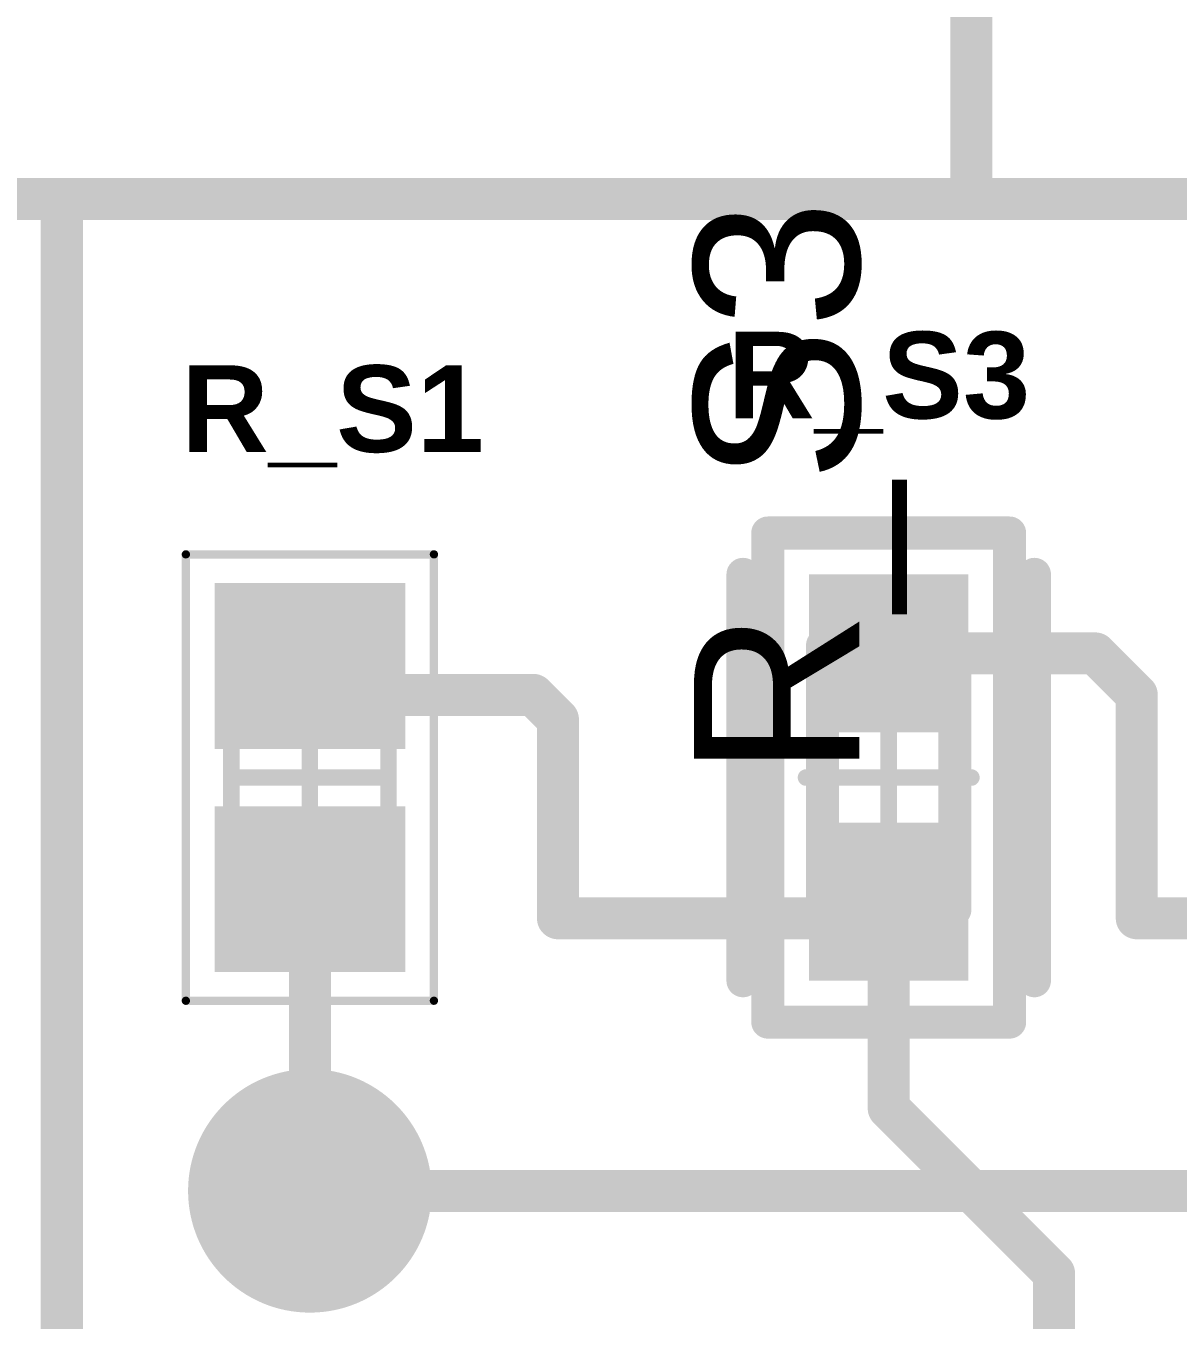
# Model space of a CAD drawing. Header units: inches. Extents: x 0 to 5429, y 0 to 5429.
# Drawn here: x 5.28 to 12.25, y 27.72 to 35.55 of the extents above; entities that cross this region are included whole.
import ezdxf

# ---------------------------------------------------------------- set-up
doc = ezdxf.new("R2010")
doc.units = ezdxf.units.IN
for name, color, linetype in [('Bottom Layer', 5, 'Continuous'), ('Bottom Solder', 6, 'Continuous'), ('GND', 16, 'Continuous'), ('Top 3D Body', 56, 'Continuous'), ('Top Assembly', 56, 'Continuous'), ('Top Component Center', 56, 'Continuous'), ('Top Courtyard', 56, 'Continuous'), ('Top Layer', 1, 'Continuous'), ('Top Overlay', 2, 'Continuous'), ('Top Paste', 8, 'Continuous'), ('Top Solder', 216, 'Continuous'), ('VDD', 76, 'Continuous'), ('Via Holes', 16, 'Continuous')]:
    doc.layers.add(name, color=color, linetype=linetype)
doc.styles.add('Arial', font='', dxfattribs={"height": 0.2})
doc.styles.add('Arial_Bold', font='', dxfattribs={"height": 0.2})
doc.styles.get('Arial').set_extended_font_data('Arial')
doc.styles.get('Arial_Bold').set_extended_font_data('Arial', bold=True)

# ---------------------------------------------------------------- blocks, each defined once
blk = doc.blocks.new('FP_ERJ3G_IPC_B_19')
at = {"layer": 'Top Layer'}
for points in [[(-1.22908568, 0.4810607599999999), (-0.27258264, 0.4810607599999999), (-0.27258264, -0.48107092), (-1.22908568, -0.48107092)], [(0.2726639199999999, 0.4810607599999999), (1.22916696, 0.4810607599999999), (1.22916696, -0.48107092), (0.2726639199999999, -0.48107092)]]:
    blk.add_hatch(color=1, dxfattribs=at).paths.add_polyline_path(points)
at = {"layer": 'Top Paste'}
for points in [[(-1.22908568, 0.4810607599999999), (-0.27258264, 0.4810607599999999), (-0.27258264, -0.48107092), (-1.22908568, -0.48107092)], [(0.2726639199999999, 0.4810607599999999), (1.22916696, 0.4810607599999999), (1.22916696, -0.48107092), (0.2726639199999999, -0.48107092)]]:
    blk.add_hatch(color=8, dxfattribs=at).paths.add_polyline_path(points)
at = {"layer": 'Top Solder'}
for points in [[(-1.22908568, 0.4810607599999999), (-0.27258264, 0.4810607599999999), (-0.27258264, -0.48107092), (-1.22908568, -0.48107092)], [(0.2726639199999999, 0.4810607599999999), (1.22916696, 0.4810607599999999), (1.22916696, -0.48107092), (0.2726639199999999, -0.48107092)]]:
    blk.add_hatch(color=216, dxfattribs=at).paths.add_polyline_path(points)
at = {"layer": 'Top 3D Body'}
for points in [[(-0.79995776, 0.39999412, 0.1999996, 0.1999996, 0), (-0.79995776, -0.40000428, 0.1999996, 0.1999996, 0)], [(-0.79995776, 0.39999412, 0.1999996, 0.1999996, 0), (0.8000390399999999, 0.39999412, 0.1999996, 0.1999996, 0)], [(0.8000390399999999, 0.39999412, 0.1999996, 0.1999996, 0), (0.8000390399999999, -0.40000428, 0.1999996, 0.1999996, 0)], [(-0.79995776, -0.40000428, 0.1999996, 0.1999996, 0), (0.8000390399999999, -0.40000428, 0.1999996, 0.1999996, 0)]]:
    blk.add_lwpolyline(points, format="xyseb", dxfattribs=at)
for points in [[(-0.8499576599999998, 0.39999412, 0.0999998, 0.0999998, 1), (-0.74995786, 0.39999412, 0.0999998, 0.0999998, 1)], [(-0.8499576599999998, 0.39999412, 0.0999998, 0.0999998, 1), (-0.74995786, 0.39999412, 0.0999998, 0.0999998, 1)], [(0.7500391399999999, 0.39999412, 0.0999998, 0.0999998, 1), (0.8500389399999999, 0.39999412, 0.0999998, 0.0999998, 1)], [(0.7500391399999999, 0.39999412, 0.0999998, 0.0999998, 1), (0.8500389399999999, 0.39999412, 0.0999998, 0.0999998, 1)], [(-0.8499576599999998, -0.40000428, 0.0999998, 0.0999998, 1), (-0.74995786, -0.40000428, 0.0999998, 0.0999998, 1)], [(-0.8499576599999998, -0.40000428, 0.0999998, 0.0999998, 1), (-0.74995786, -0.40000428, 0.0999998, 0.0999998, 1)], [(0.7500391399999999, -0.40000428, 0.0999998, 0.0999998, 1), (0.8500389399999999, -0.40000428, 0.0999998, 0.0999998, 1)], [(0.7500391399999999, -0.40000428, 0.0999998, 0.0999998, 1), (0.8500389399999999, -0.40000428, 0.0999998, 0.0999998, 1)]]:
    blk.add_lwpolyline(points, format="xyseb", close=True, dxfattribs=at)
at = {"layer": 'Top Assembly'}
for points in [[(-1.47905216, 0.7310577199999999, 0.1999996, 0.1999996, 0), (-1.47905216, -0.73106788, 0.1999996, 0.1999996, 0)], [(-1.47905216, 0.7310577199999999, 0.1999996, 0.1999996, 0), (1.47913344, 0.7310577199999999, 0.1999996, 0.1999996, 0)], [(1.47913344, 0.7310577199999999, 0.1999996, 0.1999996, 0), (1.47913344, -0.73106788, 0.1999996, 0.1999996, 0)], [(-1.47905216, -0.73106788, 0.1999996, 0.1999996, 0), (1.47913344, -0.73106788, 0.1999996, 0.1999996, 0)]]:
    blk.add_lwpolyline(points, format="xyseb", dxfattribs=at)
for points in [[(-1.52905206, 0.7310577199999999, 0.0999998, 0.0999998, 1), (-1.42905226, 0.7310577199999999, 0.0999998, 0.0999998, 1)], [(-1.52905206, 0.7310577199999999, 0.0999998, 0.0999998, 1), (-1.42905226, 0.7310577199999999, 0.0999998, 0.0999998, 1)], [(1.42913354, 0.7310577199999999, 0.0999998, 0.0999998, 1), (1.52913334, 0.7310577199999999, 0.0999998, 0.0999998, 1)], [(1.42913354, 0.7310577199999999, 0.0999998, 0.0999998, 1), (1.52913334, 0.7310577199999999, 0.0999998, 0.0999998, 1)], [(-1.52905206, -0.73106788, 0.0999998, 0.0999998, 1), (-1.42905226, -0.73106788, 0.0999998, 0.0999998, 1)], [(-1.52905206, -0.73106788, 0.0999998, 0.0999998, 1), (-1.42905226, -0.73106788, 0.0999998, 0.0999998, 1)], [(1.42913354, -0.73106788, 0.0999998, 0.0999998, 1), (1.52913334, -0.73106788, 0.0999998, 0.0999998, 1)], [(1.42913354, -0.73106788, 0.0999998, 0.0999998, 1), (1.52913334, -0.73106788, 0.0999998, 0.0999998, 1)]]:
    blk.add_lwpolyline(points, format="xyseb", close=True, dxfattribs=at)
at = {"layer": 'Top Component Center'}
for points in [[(4.064e-05, 0.49996852, 0.0999998, 0.0999998, 0), (4.064e-05, -0.50002948, 0.0999998, 0.0999998, 0)], [(-0.49998376, -5.08e-06, 0.0999998, 0.0999998, 0), (0.5000142399999999, -5.08e-06, 0.0999998, 0.0999998, 0)]]:
    blk.add_lwpolyline(points, format="xyseb", dxfattribs=at)
for points in [[(-0.02495804, 0.49996852, 0.0499999, 0.0499999, 1), (0.02503932, 0.49996852, 0.0499999, 0.0499999, 1)], [(-0.5249824399999999, -5.08e-06, 0.0499999, 0.0499999, 1), (-0.47498508, -5.08e-06, 0.0499999, 0.0499999, 1)], [(0.4750155599999999, -5.08e-06, 0.0499999, 0.0499999, 1), (0.5250129199999999, -5.08e-06, 0.0499999, 0.0499999, 1)], [(-0.02495804, -0.50002948, 0.0499999, 0.0499999, 1), (0.02503932, -0.50002948, 0.0499999, 0.0499999, 1)]]:
    blk.add_lwpolyline(points, format="xyseb", close=True, dxfattribs=at)
at = {"layer": 'Top Courtyard'}
for points in [[(-1.47905216, 0.7310577199999999, 0.1999996, 0.1999996, 0), (-1.47905216, -0.73106788, 0.1999996, 0.1999996, 0)], [(-1.47905216, 0.7310577199999999, 0.1999996, 0.1999996, 0), (1.47913344, 0.7310577199999999, 0.1999996, 0.1999996, 0)], [(1.47913344, 0.7310577199999999, 0.1999996, 0.1999996, 0), (1.47913344, -0.73106788, 0.1999996, 0.1999996, 0)], [(-1.47905216, -0.73106788, 0.1999996, 0.1999996, 0), (1.47913344, -0.73106788, 0.1999996, 0.1999996, 0)]]:
    blk.add_lwpolyline(points, format="xyseb", dxfattribs=at)
for points in [[(-1.52905206, 0.7310577199999999, 0.0999998, 0.0999998, 1), (-1.42905226, 0.7310577199999999, 0.0999998, 0.0999998, 1)], [(-1.52905206, 0.7310577199999999, 0.0999998, 0.0999998, 1), (-1.42905226, 0.7310577199999999, 0.0999998, 0.0999998, 1)], [(1.42913354, 0.7310577199999999, 0.0999998, 0.0999998, 1), (1.52913334, 0.7310577199999999, 0.0999998, 0.0999998, 1)], [(1.42913354, 0.7310577199999999, 0.0999998, 0.0999998, 1), (1.52913334, 0.7310577199999999, 0.0999998, 0.0999998, 1)], [(-1.52905206, -0.73106788, 0.0999998, 0.0999998, 1), (-1.42905226, -0.73106788, 0.0999998, 0.0999998, 1)], [(-1.52905206, -0.73106788, 0.0999998, 0.0999998, 1), (-1.42905226, -0.73106788, 0.0999998, 0.0999998, 1)], [(1.42913354, -0.73106788, 0.0999998, 0.0999998, 1), (1.52913334, -0.73106788, 0.0999998, 0.0999998, 1)], [(1.42913354, -0.73106788, 0.0999998, 0.0999998, 1), (1.52913334, -0.73106788, 0.0999998, 0.0999998, 1)]]:
    blk.add_lwpolyline(points, format="xyseb", close=True, dxfattribs=at)
at = {"layer": 'Top Overlay'}
for points in [[(-1.22906536, 0.8810701199999998, 0.1999996, 0.1999996, 0), (1.22914664, 0.8810701199999998, 0.1999996, 0.1999996, 0)], [(-1.22906536, -0.88108028, 0.1999996, 0.1999996, 0), (1.22914664, -0.88108028, 0.1999996, 0.1999996, 0)]]:
    blk.add_lwpolyline(points, format="xyseb", dxfattribs=at)
for points in [[(-1.27906526, 0.8810701199999998, 0.0999998, 0.0999998, 1), (-1.17906546, 0.8810701199999998, 0.0999998, 0.0999998, 1)], [(1.17914674, 0.8810701199999998, 0.0999998, 0.0999998, 1), (1.27914654, 0.8810701199999998, 0.0999998, 0.0999998, 1)], [(-1.27906526, -0.88108028, 0.0999998, 0.0999998, 1), (-1.17906546, -0.88108028, 0.0999998, 0.0999998, 1)], [(1.17914674, -0.88108028, 0.0999998, 0.0999998, 1), (1.27914654, -0.88108028, 0.0999998, 0.0999998, 1)]]:
    blk.add_lwpolyline(points, format="xyseb", close=True, dxfattribs=at)
at = {"layer": 'Top Assembly', "style": 'Arial'}
blk.add_text('R_S3', height=1.00000054, dxfattribs=at).set_placement((-1.27e-05, 0.17744694))
blk = doc.blocks.new('RESC1608X55X30NL15T15_21')
at = {"layer": 'Top Layer'}
for points in [[(-1.07499023, -0.47498508), (-1.07499023, 0.4750155599999999), (-0.27498929, 0.4750155599999999), (-0.27498929, -0.47498508)], [(0.27501977, -0.47498508), (0.27501977, 0.4750155599999999), (1.07502071, 0.4750155599999999), (1.07502071, -0.47498508)]]:
    blk.add_hatch(color=1, dxfattribs=at).paths.add_polyline_path(points)
at = {"layer": 'Top Paste'}
for points in [[(-1.07499023, -0.47498508), (-1.07499023, 0.4750155599999999), (-0.27498929, 0.4750155599999999), (-0.27498929, -0.47498508)], [(0.27501977, -0.47498508), (0.27501977, 0.4750155599999999), (1.07502071, 0.4750155599999999), (1.07502071, -0.47498508)]]:
    blk.add_hatch(color=8, dxfattribs=at).paths.add_polyline_path(points)
at = {"layer": 'Top Solder'}
for points in [[(-1.17659023, -0.57658508), (-1.17659023, 0.5766155599999999), (-0.17338929, 0.5766155599999999), (-0.17338929, -0.57658508)], [(0.17341977, -0.57658508), (0.17341977, 0.5766155599999999), (1.17662071, 0.5766155599999999), (1.17662071, -0.57658508)]]:
    blk.add_hatch(color=216, dxfattribs=at).paths.add_polyline_path(points)
at = {"layer": 'Top 3D Body'}
for points in [[(-0.8749893599999998, 0.4750460399999999, 0.0999998, 0.0999998, 0), (0.8750198399999999, 0.4750460399999999, 0.0999998, 0.0999998, 0)], [(-0.8749893599999998, 0.4750460399999999, 0.0999998, 0.0999998, 0), (-0.8749893599999998, -0.47496476, 0.0999998, 0.0999998, 0)], [(0.8750198399999999, 0.4750460399999999, 0.0999998, 0.0999998, 0), (0.8750198399999999, -0.47496476, 0.0999998, 0.0999998, 0)], [(-0.8749893599999998, -0.47496476, 0.0999998, 0.0999998, 0), (0.8750198399999999, -0.47496476, 0.0999998, 0.0999998, 0)]]:
    blk.add_lwpolyline(points, format="xyseb", dxfattribs=at)
for points in [[(-0.89998804, 0.4750460399999999, 0.0499999, 0.0499999, 1), (-0.8499906799999999, 0.4750460399999999, 0.0499999, 0.0499999, 1)], [(-0.89998804, 0.4750460399999999, 0.0499999, 0.0499999, 1), (-0.8499906799999999, 0.4750460399999999, 0.0499999, 0.0499999, 1)], [(0.8500211599999999, 0.4750460399999999, 0.0499999, 0.0499999, 1), (0.9000185199999999, 0.4750460399999999, 0.0499999, 0.0499999, 1)], [(0.8500211599999999, 0.4750460399999999, 0.0499999, 0.0499999, 1), (0.9000185199999999, 0.4750460399999999, 0.0499999, 0.0499999, 1)], [(-0.89998804, -0.47496476, 0.0499999, 0.0499999, 1), (-0.8499906799999999, -0.47496476, 0.0499999, 0.0499999, 1)], [(-0.89998804, -0.47496476, 0.0499999, 0.0499999, 1), (-0.8499906799999999, -0.47496476, 0.0499999, 0.0499999, 1)], [(0.8500211599999999, -0.47496476, 0.0499999, 0.0499999, 1), (0.9000185199999999, -0.47496476, 0.0499999, 0.0499999, 1)], [(0.8500211599999999, -0.47496476, 0.0499999, 0.0499999, 1), (0.9000185199999999, -0.47496476, 0.0499999, 0.0499999, 1)]]:
    blk.add_lwpolyline(points, format="xyseb", close=True, dxfattribs=at)
at = {"layer": 'Top Courtyard'}
for points in [[(-1.35002016, 0.75002644, 0.0499999, 0.0499999, 0), (1.34999984, 0.75002644, 0.0499999, 0.0499999, 0)], [(-1.35002016, 0.75002644, 0.0499999, 0.0499999, 0), (-1.35002016, -0.74994516, 0.0499999, 0.0499999, 0)], [(1.34999984, 0.75002644, 0.0499999, 0.0499999, 0), (1.34999984, -0.74994516, 0.0499999, 0.0499999, 0)], [(-1.016e-05, 0.4750460399999999, 0.0999998, 0.0999998, 0), (-1.016e-05, -0.47496476, 0.0999998, 0.0999998, 0)], [(-0.4749901599999999, 1.524e-05, 0.0999998, 0.0999998, 0), (0.4750206399999999, 1.524e-05, 0.0999998, 0.0999998, 0)], [(-1.35002016, -0.74994516, 0.0499999, 0.0499999, 0), (1.34999984, -0.74994516, 0.0499999, 0.0499999, 0)]]:
    blk.add_lwpolyline(points, format="xyseb", dxfattribs=at)
for points in [[(-1.3625195, 0.75002644, 0.02499868, 0.02499868, 1), (-1.33752082, 0.75002644, 0.02499868, 0.02499868, 1)], [(-1.3625195, 0.75002644, 0.02499868, 0.02499868, 1), (-1.33752082, 0.75002644, 0.02499868, 0.02499868, 1)], [(1.3375005, 0.75002644, 0.02499868, 0.02499868, 1), (1.36249918, 0.75002644, 0.02499868, 0.02499868, 1)], [(1.3375005, 0.75002644, 0.02499868, 0.02499868, 1), (1.36249918, 0.75002644, 0.02499868, 0.02499868, 1)], [(-0.02500884, 0.4750460399999999, 0.0499999, 0.0499999, 1), (0.02498852, 0.4750460399999999, 0.0499999, 0.0499999, 1)], [(-0.49998884, 1.524e-05, 0.0499999, 0.0499999, 1), (-0.44999148, 1.524e-05, 0.0499999, 0.0499999, 1)], [(0.45002196, 1.524e-05, 0.0499999, 0.0499999, 1), (0.5000193199999999, 1.524e-05, 0.0499999, 0.0499999, 1)], [(-0.02500884, -0.47496476, 0.0499999, 0.0499999, 1), (0.02498852, -0.47496476, 0.0499999, 0.0499999, 1)], [(-1.3625195, -0.74994516, 0.02499868, 0.02499868, 1), (-1.33752082, -0.74994516, 0.02499868, 0.02499868, 1)], [(-1.3625195, -0.74994516, 0.02499868, 0.02499868, 1), (-1.33752082, -0.74994516, 0.02499868, 0.02499868, 1)], [(1.3375005, -0.74994516, 0.02499868, 0.02499868, 1), (1.36249918, -0.74994516, 0.02499868, 0.02499868, 1)], [(1.3375005, -0.74994516, 0.02499868, 0.02499868, 1), (1.36249918, -0.74994516, 0.02499868, 0.02499868, 1)]]:
    blk.add_lwpolyline(points, format="xyseb", close=True, dxfattribs=at)

msp = doc.modelspace()

# ---------------------------------------------------------------- hatches: boundary and pattern name
at = {"layer": 'Bottom Layer'}
h = msp.add_hatch(color=5, dxfattribs=at)
edge = h.paths.add_edge_path()
edge.add_arc((7.00000124, 28.49999888), 0.635, 0, 360)
at = {"layer": 'Bottom Solder'}
h = msp.add_hatch(color=6, dxfattribs=at)
edge = h.paths.add_edge_path()
edge.add_arc((7.00000124, 28.49999888), 0.7366, 0, 360)
at = {"layer": 'GND'}
h = msp.add_hatch(color=16, dxfattribs=at)
edge = h.paths.add_edge_path()
edge.add_arc((7.00000124, 28.49999888), 0.635, 0, 360)
at = {"layer": 'Top Layer'}
h = msp.add_hatch(color=1, dxfattribs=at)
edge = h.paths.add_edge_path()
edge.add_arc((7.00000124, 28.49999888), 0.635, 0, 360)
at = {"layer": 'Top Solder'}
h = msp.add_hatch(color=216, dxfattribs=at)
edge = h.paths.add_edge_path()
edge.add_arc((7.00000124, 28.49999888), 0.7366, 0, 360)
at = {"layer": 'VDD'}
h = msp.add_hatch(color=76, dxfattribs=at)
edge = h.paths.add_edge_path()
edge.add_arc((7.00000124, 28.49999888), 0.635, 0, 360)
at = {"layer": 'Via Holes'}
h = msp.add_hatch(color=7, dxfattribs=at)
edge = h.paths.add_edge_path()
edge.add_arc((7.00000124, 28.49999888), 0.3556, 0, 360)

# ---------------------------------------------------------------- linework, layer by layer
at = {"layer": 'Bottom Layer'}
msp.add_lwpolyline([(7.00000124, 28.49999888, 0.254, 0.254, 0), (16.99999902, 28.49999888, 0.254, 0.254, 0)], format="xyseb", dxfattribs=at)
msp.add_lwpolyline([(6.93650124, 28.49999888, 0.127, 0.127, 1), (7.06350124, 28.49999888, 0.127, 0.127, 1)], format="xyseb", close=True, dxfattribs=at)
at = {"layer": 'GND'}
for points in [[(10.999978, 34.5000072, 0.254, 0.254, 0), (10.999978, 37.5000012, 0.254, 0.254, 0)], [(4.6567852, 34.5000072, 0.254, 0.254, 0), (5.49999916, 34.5000072, 0.254, 0.254, 0)], [(5.49999916, 34.5000072, 0.254, 0.254, 0), (10.999978, 34.5000072, 0.254, 0.254, 0)], [(5.49999916, 25.99996324, 0.254, 0.254, 0), (5.49999916, 34.5000072, 0.254, 0.254, 0)], [(10.999978, 34.5000072, 0.254, 0.254, 0), (12.99999178, 34.5000072, 0.254, 0.254, 0)]]:
    msp.add_lwpolyline(points, format="xyseb", dxfattribs=at)
for points in [[(5.436499159999999, 34.5000072, 0.127, 0.127, 1), (5.563499159999999, 34.5000072, 0.127, 0.127, 1)], [(5.436499159999999, 34.5000072, 0.127, 0.127, 1), (5.563499159999999, 34.5000072, 0.127, 0.127, 1)], [(5.436499159999999, 34.5000072, 0.127, 0.127, 1), (5.563499159999999, 34.5000072, 0.127, 0.127, 1)], [(10.936478, 34.5000072, 0.127, 0.127, 1), (11.063478, 34.5000072, 0.127, 0.127, 1)], [(10.936478, 34.5000072, 0.127, 0.127, 1), (11.063478, 34.5000072, 0.127, 0.127, 1)], [(10.936478, 34.5000072, 0.127, 0.127, 1), (11.063478, 34.5000072, 0.127, 0.127, 1)]]:
    msp.add_lwpolyline(points, format="xyseb", close=True, dxfattribs=at)
at = {"layer": 'Top Layer'}
for points in [[(10.5000044, 31.7509144, 0.254, 0.254, 0), (11.74908496, 31.7509144, 0.254, 0.254, 0)], [(11.74908496, 31.7509144, 0.254, 0.254, 0), (11.99999886, 31.5000005, 0.254, 0.254, 0)], [(6.999986, 31.6750192, 0.254, 0.254, 0), (7.175004700000001, 31.5000005, 0.254, 0.254, 0)], [(7.175004700000001, 31.5000005, 0.254, 0.254, 0), (8.35121012, 31.5000005, 0.254, 0.254, 0)], [(8.35121012, 31.5000005, 0.254, 0.254, 0), (8.500000779999999, 31.35120984, 0.254, 0.254, 0)], [(11.99999886, 30.14879162, 0.254, 0.254, 0), (11.99999886, 31.5000005, 0.254, 0.254, 0)], [(8.500000779999999, 30.14879162, 0.254, 0.254, 0), (8.500000779999999, 31.35120984, 0.254, 0.254, 0)], [(6.999986, 28.50001412, 0.254, 0.254, 0), (6.999986, 30.3250092, 0.254, 0.254, 0)], [(10.39963122, 30.14879162, 0.254, 0.254, 0), (10.5000044, 30.2491648, 0.254, 0.254, 0)], [(10.5000044, 28.99999534, 0.254, 0.254, 0), (10.5000044, 30.2491648, 0.254, 0.254, 0)], [(8.500000779999999, 30.14879162, 0.254, 0.254, 0), (10.39963122, 30.14879162, 0.254, 0.254, 0)], [(11.99999886, 30.14879162, 0.254, 0.254, 0), (13.86419122, 30.14879162, 0.254, 0.254, 0)], [(10.5000044, 28.99999534, 0.254, 0.254, 0), (11.49999986, 27.99999988, 0.254, 0.254, 0)], [(6.999986, 28.50001412, 0.254, 0.254, 0), (7.00000124, 28.49999888, 0.254, 0.254, 0)], [(11.49999986, 23.89998014, 0.254, 0.254, 0), (11.49999986, 27.99999988, 0.254, 0.254, 0)]]:
    msp.add_lwpolyline(points, format="xyseb", dxfattribs=at)
for points in [[(10.4365044, 31.7509144, 0.127, 0.127, 1), (10.5635044, 31.7509144, 0.127, 0.127, 1)], [(11.68558496, 31.7509144, 0.127, 0.127, 1), (11.81258496, 31.7509144, 0.127, 0.127, 1)], [(11.68558496, 31.7509144, 0.127, 0.127, 1), (11.81258496, 31.7509144, 0.127, 0.127, 1)], [(6.936485999999999, 31.6750192, 0.127, 0.127, 1), (7.063485999999999, 31.6750192, 0.127, 0.127, 1)], [(7.1115047, 31.5000005, 0.127, 0.127, 1), (7.2385047, 31.5000005, 0.127, 0.127, 1)], [(7.1115047, 31.5000005, 0.127, 0.127, 1), (7.2385047, 31.5000005, 0.127, 0.127, 1)], [(8.28771012, 31.5000005, 0.127, 0.127, 1), (8.41471012, 31.5000005, 0.127, 0.127, 1)], [(8.28771012, 31.5000005, 0.127, 0.127, 1), (8.41471012, 31.5000005, 0.127, 0.127, 1)], [(11.93649886, 31.5000005, 0.127, 0.127, 1), (12.06349886, 31.5000005, 0.127, 0.127, 1)], [(11.93649886, 31.5000005, 0.127, 0.127, 1), (12.06349886, 31.5000005, 0.127, 0.127, 1)], [(8.43650078, 31.35120984, 0.127, 0.127, 1), (8.56350078, 31.35120984, 0.127, 0.127, 1)], [(8.43650078, 31.35120984, 0.127, 0.127, 1), (8.56350078, 31.35120984, 0.127, 0.127, 1)], [(6.936485999999999, 30.3250092, 0.127, 0.127, 1), (7.063485999999999, 30.3250092, 0.127, 0.127, 1)], [(10.4365044, 30.2491648, 0.127, 0.127, 1), (10.5635044, 30.2491648, 0.127, 0.127, 1)], [(10.4365044, 30.2491648, 0.127, 0.127, 1), (10.5635044, 30.2491648, 0.127, 0.127, 1)], [(8.43650078, 30.14879162, 0.127, 0.127, 1), (8.56350078, 30.14879162, 0.127, 0.127, 1)], [(8.43650078, 30.14879162, 0.127, 0.127, 1), (8.56350078, 30.14879162, 0.127, 0.127, 1)], [(10.33613122, 30.14879162, 0.127, 0.127, 1), (10.46313122, 30.14879162, 0.127, 0.127, 1)], [(10.33613122, 30.14879162, 0.127, 0.127, 1), (10.46313122, 30.14879162, 0.127, 0.127, 1)], [(11.93649886, 30.14879162, 0.127, 0.127, 1), (12.06349886, 30.14879162, 0.127, 0.127, 1)], [(11.93649886, 30.14879162, 0.127, 0.127, 1), (12.06349886, 30.14879162, 0.127, 0.127, 1)], [(10.4365044, 28.99999534, 0.127, 0.127, 1), (10.5635044, 28.99999534, 0.127, 0.127, 1)], [(10.4365044, 28.99999534, 0.127, 0.127, 1), (10.5635044, 28.99999534, 0.127, 0.127, 1)], [(6.936485999999999, 28.50001412, 0.127, 0.127, 1), (7.063485999999999, 28.50001412, 0.127, 0.127, 1)], [(6.936485999999999, 28.50001412, 0.127, 0.127, 1), (7.063485999999999, 28.50001412, 0.127, 0.127, 1)], [(6.93650124, 28.49999888, 0.127, 0.127, 1), (7.06350124, 28.49999888, 0.127, 0.127, 1)], [(11.43649986, 27.99999988, 0.127, 0.127, 1), (11.56349986, 27.99999988, 0.127, 0.127, 1)], [(11.43649986, 27.99999988, 0.127, 0.127, 1), (11.56349986, 27.99999988, 0.127, 0.127, 1)]]:
    msp.add_lwpolyline(points, format="xyseb", close=True, dxfattribs=at)

# ---------------------------------------------------------------- block references
at = {"rotation": 90}
for name, p in [('FP_ERJ3G_IPC_B_19', (10.49999932, 30.99999896)), ('RESC1608X55X30NL15T15_21', (7.00000124, 30.99999896))]:
    msp.add_blockref(name, p, dxfattribs=at)

# ---------------------------------------------------------------- texts
at = {"layer": 'Top Overlay', "style": 'Arial_Bold'}
for s, p in [('R_S3', (9.524999999999999, 33.1724)), ('R_S1', (6.223, 32.9692))]:
    msp.add_text(s, height=0.52399946, dxfattribs=at).set_placement(p)

doc.saveas('drawing.dxf')
